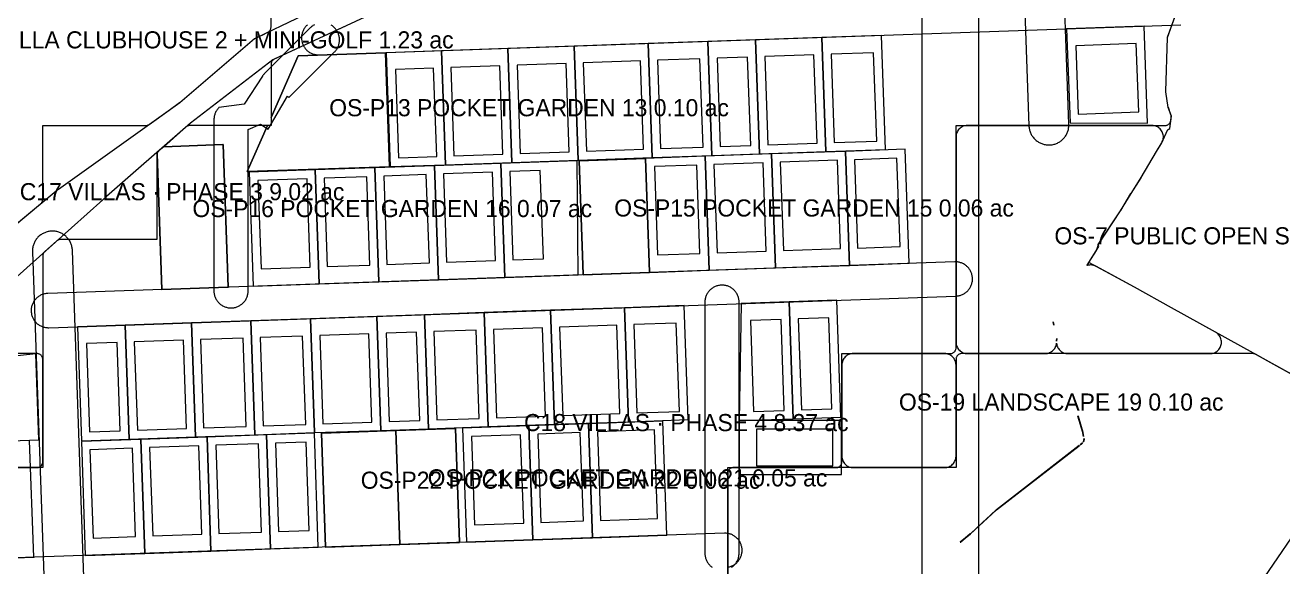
# Model space of a CAD drawing. Extents: x 32 to 940, y -21 to 684.
# Drawn here: x 516.9 to 737.3, y 172.6 to 267.6 of the extents above; entities that cross this region are included whole.
import ezdxf

# ---------------------------------------------------------------- set-up
doc = ezdxf.new("R2010")
doc.units = 0
for name, color, linetype, lineweight in [('BUILDING-APARTMENTS', 1, 'Continuous', 0), ('GREEN-IN-VILLAS', 3, 'Continuous', 0), ('GREEN-LANDSCAPE', 3, 'Continuous', 0), ('GREEN-RC', 3, 'Continuous', 0), ('PLOT', 4, 'Continuous', 0), ('ROAD-PRIMARY', 1, 'Continuous', 0), ('ROAD-SECONDARY', 1, 'Continuous', 0), ('ROAD-TERTIARY', 7, 'Continuous', 0), ('SITE-BOUNDARY', 7, 'Continuous', 0), ('TEXT-ZONE', 7, 'Continuous', 0), ('VILLA-HOUSE', 7, 'Continuous', 0), ('ZONE-APARTMENTS', 1, 'Continuous', 0), ('ZONE-CLUBHOUSE', 4, 'Continuous', 0), ('ZONE-VILLAS', 2, 'Continuous', 0)]:
    doc.layers.add(name, color=color, linetype=linetype, lineweight=lineweight)

msp = doc.modelspace()

# ---------------------------------------------------------------- linework, layer by layer
at = {"layer": 'BUILDING-APARTMENTS'}
msp.add_lwpolyline([(768.16, 135.67), (728.58, 162.74), (746.62, 189.13), (786.2, 162.06)], close=True, dxfattribs=at)
at = {"layer": 'GREEN-IN-VILLAS'}
for points in [[(555.83, 241.9), (555.84, 241.9), (580.74, 242.77), (580.75, 242.77), (580.75, 242.78), (580.05, 262.75), (580.05, 262.76), (580.05, 262.76), (564.78, 262.23), (564.78, 262.23), (564.77, 262.22), (560, 251.38), (560, 250.02), (560, 250), (559.98, 250), (559.39, 250), (555.83, 241.91)], [(540.04, 245.04), (540.87, 221.26), (540.87, 221.26), (540.87, 221.26), (552.46, 221.66), (552.47, 221.66), (552.47, 221.67), (551.6, 246.64), (551.6, 246.65), (551.59, 246.65), (541.2, 246.28), (540.34, 245.53), (540.27, 245.46), (540.21, 245.39), (540.16, 245.31), (540.11, 245.23), (540.07, 245.15), (540.04, 245.06)], [(613.98, 243.81), (614.68, 223.84), (614.68, 223.83), (614.69, 223.83), (626.28, 224.24), (626.28, 224.24), (626.28, 224.25), (625.59, 244.22), (625.59, 244.23), (625.58, 244.23), (613.99, 243.82), (613.98, 243.82)], [(568.87, 196.06), (569.57, 176.09), (569.57, 176.08), (569.58, 176.08), (582.56, 176.53), (582.57, 176.53), (582.57, 176.54), (581.87, 196.51), (581.87, 196.52), (581.86, 196.52), (568.88, 196.07), (568.87, 196.07)], [(581.87, 196.51), (582.57, 176.54), (582.57, 176.53), (582.58, 176.53), (593.01, 176.9), (593.01, 176.9), (593.01, 176.91), (592.32, 196.88), (592.31, 196.89), (592.31, 196.89), (581.88, 196.52), (581.87, 196.52)]]:
    msp.add_lwpolyline(points, close=True, dxfattribs=at)
at = {"layer": 'GREEN-LANDSCAPE'}
msp.add_lwpolyline([(660, 192), (660.01, 191.8), (660.04, 191.61), (660.09, 191.42), (660.15, 191.23), (660.24, 191.06), (660.34, 190.89), (660.45, 190.73), (660.59, 190.59), (660.73, 190.45), (660.89, 190.34), (661.06, 190.24), (661.23, 190.15), (661.42, 190.09), (661.61, 190.04), (661.8, 190.01), (662, 190), (678, 190), (678.2, 190.01), (678.39, 190.04), (678.58, 190.09), (678.77, 190.15), (678.94, 190.24), (679.11, 190.34), (679.27, 190.45), (679.41, 190.59), (679.55, 190.73), (679.66, 190.89), (679.76, 191.06), (679.85, 191.23), (679.91, 191.42), (679.96, 191.61), (679.99, 191.8), (680, 192), (680, 208), (679.99, 208.2), (679.96, 208.39), (679.91, 208.58), (679.85, 208.77), (679.76, 208.94), (679.66, 209.11), (679.55, 209.27), (679.41, 209.41), (679.27, 209.55), (679.11, 209.66), (678.94, 209.76), (678.77, 209.85), (678.58, 209.91), (678.39, 209.96), (678.2, 209.99), (678, 210), (662, 210), (661.8, 209.99), (661.61, 209.96), (661.42, 209.91), (661.23, 209.85), (661.06, 209.76), (660.89, 209.66), (660.73, 209.55), (660.59, 209.41), (660.45, 209.27), (660.34, 209.11), (660.24, 208.94), (660.15, 208.77), (660.09, 208.58), (660.04, 208.39), (660.01, 208.2), (660, 208)], close=True, dxfattribs=at)
at = {"layer": 'GREEN-RC'}
for points in [[(680, 212), (680.01, 211.8), (680.04, 211.61), (680.09, 211.42), (680.15, 211.23), (680.24, 211.06), (680.34, 210.89), (680.45, 210.73), (680.59, 210.59), (680.73, 210.45), (680.89, 210.34), (681.06, 210.24), (681.23, 210.15), (681.42, 210.09), (681.61, 210.04), (681.8, 210.01), (682, 210), (695.61, 210), (695.81, 210.01), (696.01, 210.04), (696.2, 210.09), (696.39, 210.16), (696.57, 210.24), (696.74, 210.35), (696.89, 210.46), (697.04, 210.6), (697.17, 210.75), (697.29, 210.91), (697.39, 211.08), (697.47, 211.26), (697.53, 211.45), (697.58, 211.64), (697.6, 211.82), (697.61, 211.76), (697.64, 211.57), (697.69, 211.38), (697.76, 211.2), (697.84, 211.03), (697.94, 210.87), (698.06, 210.71), (698.19, 210.57), (698.34, 210.44), (698.49, 210.33), (698.66, 210.23), (698.84, 210.15), (699.02, 210.08), (699.21, 210.04), (699.4, 210.01), (699.59, 210), (724.49, 210), (724.69, 210.01), (724.88, 210.04), (725.07, 210.09), (725.26, 210.15), (725.43, 210.23), (725.6, 210.33), (725.76, 210.45), (725.9, 210.58), (726.04, 210.72), (726.15, 210.88), (726.25, 211.05), (726.34, 211.22), (726.4, 211.41), (726.45, 211.6), (726.48, 211.79), (726.49, 211.98), (726.49, 212.18), (726.46, 212.37), (726.41, 212.56), (726.35, 212.75), (726.27, 212.92), (726.17, 213.09), (726.06, 213.25), (725.93, 213.4), (725.78, 213.53), (725.63, 213.65), (725.46, 213.75), (725.43, 213.77), (717.74, 218.02), (717.74, 218.02), (717.74, 218.02), (711.27, 221.63), (711.25, 221.64), (704.51, 225.3), (704.33, 225.39), (704.15, 225.45), (703.96, 225.5), (703.77, 225.53), (703.57, 225.54), (703.38, 225.53), (703.18, 225.51), (702.99, 225.46), (702.98, 225.46), (703, 225.5), (702.98, 225.45), (703, 225.5), (703.29, 225.96), (703.29, 225.96), (704.59, 228.09), (704.68, 228.26), (704.75, 228.43), (704.81, 228.6), (704.85, 228.78), (704.88, 228.96), (704.88, 229), (704.88, 229.06), (704.88, 229.07), (704.89, 229.08), (704.9, 229.1), (708.81, 235.01), (708.85, 235.08), (710.65, 238.05), (710.66, 238.05), (710.66, 238.05), (710.66, 238.05), (710.67, 238.07), (710.67, 238.07), (710.67, 238.08), (710.68, 238.08), (712.43, 240.83), (712.46, 240.9), (715.11, 245.41), (715.11, 245.42), (715.11, 245.42), (715.11, 245.42), (715.12, 245.44), (715.13, 245.44), (715.13, 245.44), (715.13, 245.44), (715.93, 246.75), (716.04, 246.96), (716.13, 247.16), (716.21, 247.34), (716.27, 247.54), (716.3, 247.73), (716.32, 247.93), (716.32, 248.13), (716.29, 248.33), (716.25, 248.53), (716.19, 248.72), (716.1, 248.9), (716.01, 249.08), (715.89, 249.24), (715.76, 249.39), (715.61, 249.53), (715.45, 249.65), (715.28, 249.75), (715.1, 249.84), (714.91, 249.91), (714.72, 249.96), (714.52, 249.99), (714.32, 250), (682, 250), (681.8, 249.99), (681.61, 249.96), (681.42, 249.91), (681.23, 249.85), (681.06, 249.76), (680.89, 249.66), (680.73, 249.55), (680.59, 249.41), (680.45, 249.27), (680.34, 249.11), (680.24, 248.94), (680.15, 248.77), (680.09, 248.58), (680.04, 248.39), (680.01, 248.2), (680, 248)], [(697.02, 215.59), (697.12, 214.99), (697.12, 214.99), (697.02, 215.59)], [(697.12, 214.96), (697.13, 214.96), (697.12, 214.96)], [(697.6, 212.21), (697.6, 212.21), (697.6, 212.23), (697.67, 212.6), (697.67, 212.65), (697.67, 212.65), (697.62, 212.34), (697.6, 212.18), (697.6, 212.21), (697.6, 212.23)]]:
    msp.add_lwpolyline(points, close=True, dxfattribs=at)
at = {"layer": 'PLOT'}
for points in [[(699.37, 266.93), (699.99, 250.44), (713.57, 250.41), (712.97, 267.4)], [(636.54, 264.73), (626.1, 264.37), (626.79, 244.38), (637.24, 244.74)], [(644.9, 265.02), (636.54, 264.73), (637.24, 244.74), (645.6, 245.04)], [(656.5, 265.43), (644.9, 265.02), (645.6, 245.04), (657.2, 245.44)], [(666.95, 265.79), (656.5, 265.43), (657.2, 245.44), (667.65, 245.81)], [(589.89, 263.1), (580.19, 262.76), (580.89, 242.78), (590.58, 243.11)], [(601.49, 263.51), (589.89, 263.1), (590.58, 243.11), (602.19, 243.52)], [(613.1, 263.91), (601.49, 263.51), (602.19, 243.52), (613.8, 243.93)], [(626.1, 264.37), (613.1, 263.91), (613.8, 243.93), (626.79, 244.38)], [(626.3, 224.24), (636.75, 224.6), (636.05, 244.59), (625.61, 244.23)], [(636.75, 224.6), (648.35, 225.01), (647.66, 245), (636.05, 244.59)], [(648.35, 225.01), (661.35, 225.46), (660.66, 245.45), (647.66, 245)], [(661.35, 225.46), (671.8, 225.83), (671.1, 245.82), (660.66, 245.45)], [(568.46, 222.22), (578.91, 222.58), (578.21, 242.57), (567.76, 242.21)], [(578.91, 222.58), (589.35, 222.95), (588.65, 242.94), (578.21, 242.57)], [(589.35, 222.95), (600.96, 223.35), (600.26, 243.34), (588.65, 242.94)], [(600.96, 223.35), (613.81, 223.8), (613.61, 243.81), (600.26, 243.34)], [(556.86, 221.81), (568.46, 222.22), (567.76, 242.21), (556.16, 241.8)], [(632.39, 218.41), (621.95, 218.04), (622.65, 198.06), (633.09, 198.42)], [(642.02, 198.27), (651.46, 198.56), (650.75, 219.05), (642.39, 218.76)], [(659.1, 219.34), (650.75, 219.05), (651.46, 198.56), (659.82, 198.85)], [(566.94, 216.12), (556.49, 215.76), (557.19, 195.77), (567.64, 196.14)], [(578.54, 216.53), (566.94, 216.12), (567.64, 196.14), (579.24, 196.54)], [(586.9, 216.82), (578.54, 216.53), (579.24, 196.54), (587.6, 196.83)], [(597.35, 217.18), (586.9, 216.82), (587.6, 196.83), (598.04, 197.2)], [(608.95, 217.59), (597.35, 217.18), (598.04, 197.2), (609.65, 197.6)], [(621.95, 218.04), (608.95, 217.59), (609.65, 197.6), (622.65, 198.06)], [(534.44, 214.99), (526.09, 214.7), (526.78, 194.71), (535.14, 195)], [(546.05, 215.39), (534.44, 214.99), (535.14, 195), (546.75, 195.41)], [(556.49, 215.76), (546.05, 215.39), (546.75, 195.41), (557.19, 195.77)], [(519.34, 194.87), (518.81, 209.97), (498.88, 207.78), (497.85, 194.12)], [(594.27, 176.94), (605.88, 177.35), (605.18, 197.34), (593.57, 196.93)], [(605.88, 177.35), (616.32, 177.71), (615.62, 197.7), (605.18, 197.34)], [(616.32, 177.71), (629.32, 178.17), (628.62, 198.15), (615.62, 197.7)], [(642.02, 198.27), (642.02, 188.82), (659.92, 188.82), (659.92, 198.27)], [(510.08, 174), (518.44, 174.29), (517.72, 194.78), (509.37, 194.49)], [(527.43, 174.61), (537.88, 174.97), (537.18, 194.96), (526.79, 194.6)], [(537.88, 174.97), (549.48, 175.38), (548.79, 195.37), (537.18, 194.96)], [(549.48, 175.38), (559.93, 175.74), (559.23, 195.73), (548.79, 195.37)], [(559.93, 175.74), (568.29, 176.04), (567.59, 196.02), (559.23, 195.73)]]:
    msp.add_lwpolyline(points, close=True, dxfattribs=at)
at = {"layer": 'ROAD-PRIMARY'}
for points in [[(674, 311), (674, 161.07)], [(684, 160.93), (684, 311)]]:
    msp.add_lwpolyline(points, dxfattribs=at)
at = {"layer": 'ROAD-SECONDARY'}
for points in [[(687.88, 389.87), (692.77, 249.96), (692.78, 249.8), (692.79, 249.64), (692.82, 249.49), (692.85, 249.33), (692.88, 249.18), (692.93, 249.03), (692.98, 248.88), (693.04, 248.73), (693.1, 248.59), (693.17, 248.44), (693.25, 248.31), (693.33, 248.17), (693.42, 248.04), (693.51, 247.92), (693.61, 247.8), (693.72, 247.68), (693.83, 247.57), (693.94, 247.46), (694.06, 247.36), (694.19, 247.26), (694.32, 247.17), (694.45, 247.09), (694.59, 247.01), (694.73, 246.93), (694.87, 246.87), (695.01, 246.81), (695.16, 246.76), (695.31, 246.71), (695.47, 246.67), (695.62, 246.64), (695.78, 246.61), (695.93, 246.59), (696.09, 246.58), (696.25, 246.58), (696.4, 246.58), (696.56, 246.59), (696.72, 246.61), (696.87, 246.63), (697.03, 246.66), (697.18, 246.7), (697.33, 246.74), (697.48, 246.79), (697.63, 246.85), (697.77, 246.92), (697.91, 246.99), (698.05, 247.06), (698.18, 247.15), (698.31, 247.24), (698.44, 247.33), (698.56, 247.43), (698.68, 247.54), (698.79, 247.65), (698.89, 247.76), (699, 247.89), (699.09, 248.01), (699.18, 248.14), (699.27, 248.27), (699.35, 248.41), (699.42, 248.55), (699.48, 248.69), (699.54, 248.84), (699.59, 248.99), (699.64, 249.14), (699.68, 249.29), (699.71, 249.45), (699.73, 249.6), (699.75, 249.76), (699.76, 249.91), (699.77, 250.07), (699.76, 250.2), (694.88, 390.11)], [(531.21, 56.2), (525.2, 228.09), (525.2, 228.25), (525.18, 228.41), (525.16, 228.56), (525.12, 228.72), (525.09, 228.87), (525.04, 229.02), (524.99, 229.17), (524.94, 229.32), (524.87, 229.46), (524.8, 229.6), (524.73, 229.74), (524.64, 229.88), (524.55, 230.01), (524.46, 230.13), (524.36, 230.25), (524.25, 230.37), (524.14, 230.48), (524.03, 230.59), (523.91, 230.69), (523.78, 230.79), (523.66, 230.88), (523.52, 230.96), (523.39, 231.04), (523.25, 231.12), (523.1, 231.18), (522.96, 231.24), (522.81, 231.29), (522.66, 231.34), (522.51, 231.38), (522.35, 231.41), (522.2, 231.44), (522.04, 231.46), (521.88, 231.47), (521.73, 231.47), (521.57, 231.47), (521.41, 231.46), (521.25, 231.44), (521.1, 231.42), (520.95, 231.39), (520.79, 231.35), (520.64, 231.31), (520.49, 231.25), (520.35, 231.2), (520.2, 231.13), (520.06, 231.06), (519.92, 230.98), (519.79, 230.9), (519.66, 230.81), (519.53, 230.72), (519.41, 230.62), (519.3, 230.51), (519.18, 230.4), (519.08, 230.28), (518.98, 230.16), (518.88, 230.04), (518.79, 229.91), (518.71, 229.78), (518.63, 229.64), (518.56, 229.5), (518.49, 229.36), (518.43, 229.21), (518.38, 229.06), (518.33, 228.91), (518.29, 228.76), (518.26, 228.6), (518.24, 228.45), (518.22, 228.29), (518.21, 228.13), (518.21, 227.98), (518.21, 227.85), (524.21, 55.95)]]:
    msp.add_lwpolyline(points, dxfattribs=at)
at = {"layer": 'ROAD-TERTIARY'}
for points in [[(567.6, 267.65), (567.48, 267.58), (567.35, 267.51), (567.24, 267.43), (567.12, 267.34), (567.01, 267.25), (566.9, 267.15), (558.88, 259.12), (558.78, 259.02), (558.68, 258.91), (558.6, 258.79), (558.51, 258.68), (558.5, 258.66), (555.29, 253.75), (550.88, 253.12), (550.78, 253.02), (550.68, 252.91), (550.6, 252.79), (550.51, 252.68), (550.43, 252.55), (550.36, 252.43), (550.3, 252.3), (550.24, 252.17), (550.18, 252.03), (550.14, 251.9), (550.1, 251.76), (550.06, 251.62), (550.04, 251.48), (550.02, 251.33), (550.01, 251.19), (550, 251.04), (550, 221), (550, 220.86), (550.01, 220.71), (550.03, 220.57), (550.05, 220.43), (550.09, 220.28), (550.12, 220.15), (550.17, 220.01), (550.22, 219.87), (550.28, 219.74), (550.34, 219.61), (550.41, 219.48), (550.49, 219.36), (550.57, 219.24), (550.66, 219.13), (550.75, 219.02), (550.85, 218.91), (550.95, 218.81), (551.06, 218.71), (551.17, 218.62), (551.29, 218.54), (551.41, 218.46), (551.53, 218.38), (551.66, 218.32), (551.79, 218.25), (551.92, 218.2), (552.06, 218.15), (552.2, 218.11), (552.34, 218.07), (552.48, 218.05), (552.62, 218.02), (552.77, 218.01), (552.91, 218), (553.05, 218), (553.2, 218.01), (553.34, 218.02), (553.49, 218.04), (553.63, 218.07), (553.77, 218.1), (553.91, 218.14), (554.04, 218.19), (554.18, 218.24), (554.31, 218.3), (554.44, 218.37), (554.56, 218.44), (554.68, 218.52), (554.8, 218.6), (554.91, 218.69), (555.02, 218.78), (555.13, 218.88), (555.23, 218.99), (555.32, 219.1), (555.41, 219.21), (555.49, 219.33), (555.57, 219.45), (555.64, 219.58), (555.71, 219.71), (555.77, 219.84), (555.82, 219.97), (555.87, 220.11), (555.9, 220.25), (555.94, 220.39), (555.96, 220.53), (555.98, 220.68), (556, 220.82), (556, 220.96), (556, 249.28), (558.17, 250.22), (559.5, 249.34), (562.89, 255.11), (563.12, 254.88), (571.12, 262.88), (571.22, 262.98), (571.32, 263.09), (571.4, 263.21), (571.49, 263.32), (571.57, 263.45), (571.64, 263.57), (571.7, 263.7), (571.76, 263.83), (571.82, 263.97), (571.86, 264.1), (571.9, 264.24), (571.94, 264.38), (571.96, 264.52), (571.98, 264.67), (571.99, 264.81), (572, 264.95), (572, 265.1), (571.99, 265.24), (571.98, 265.39), (571.95, 265.53), (571.92, 265.67), (571.89, 265.81), (571.85, 265.95), (571.8, 266.08), (571.74, 266.22), (571.68, 266.35), (571.61, 266.48), (571.54, 266.6), (571.46, 266.72), (571.37, 266.84), (571.28, 266.95), (571.18, 267.06), (571.08, 267.16), (570.98, 267.26), (570.87, 267.35), (570.75, 267.44), (570.63, 267.52), (570.51, 267.59)], [(566.39, 267.65), (566.28, 267.55), (566.18, 267.45), (566.08, 267.34), (565.99, 267.23), (565.9, 267.12), (565.82, 267), (565.75, 266.88), (565.68, 266.75), (565.61, 266.62), (565.56, 266.49), (565.51, 266.35), (565.46, 266.21), (565.43, 266.07), (565.4, 265.93), (565.37, 265.79), (565.36, 265.65), (565.35, 265.5), (565.34, 265.36), (565.35, 265.21), (565.36, 265.07), (565.38, 264.93), (565.4, 264.78), (565.43, 264.64), (565.47, 264.5), (565.52, 264.37), (565.57, 264.23), (565.63, 264.1), (565.69, 263.97), (565.76, 263.84), (565.84, 263.72), (565.92, 263.6), (566.01, 263.49), (566.1, 263.38), (566.2, 263.27), (566.3, 263.17), (566.41, 263.08), (566.52, 262.99), (566.64, 262.9), (566.76, 262.82), (566.89, 262.75), (567.01, 262.68), (567.15, 262.62), (567.28, 262.57), (567.42, 262.52), (567.55, 262.48), (567.7, 262.44), (567.84, 262.42), (567.98, 262.39), (568.12, 262.38), (568.27, 262.37), (568.41, 262.37), (568.45, 262.37), (719.36, 267.64)], [(640.68, 172.52), (640.8, 172.6), (640.91, 172.69), (641.02, 172.78), (641.13, 172.88), (641.23, 172.99), (641.32, 173.1), (641.41, 173.21), (641.49, 173.33), (641.57, 173.45), (641.64, 173.58), (641.71, 173.71), (641.77, 173.84), (641.82, 173.97), (641.87, 174.11), (641.9, 174.25), (641.94, 174.39), (641.96, 174.53), (641.98, 174.68), (642, 174.82), (642, 174.96), (642, 219), (642, 219.14), (641.99, 219.29), (641.97, 219.43), (641.95, 219.57), (641.91, 219.72), (641.88, 219.85), (641.83, 219.99), (641.78, 220.13), (641.72, 220.26), (641.66, 220.39), (641.59, 220.52), (641.51, 220.64), (641.43, 220.76), (641.34, 220.87), (641.25, 220.98), (641.15, 221.09), (641.05, 221.19), (640.94, 221.29), (640.83, 221.38), (640.71, 221.46), (640.59, 221.54), (640.47, 221.62), (640.34, 221.68), (640.21, 221.75), (640.08, 221.8), (639.94, 221.85), (639.8, 221.89), (639.66, 221.93), (639.52, 221.95), (639.38, 221.98), (639.23, 221.99), (639.09, 222), (638.95, 222), (638.8, 221.99), (638.66, 221.98), (638.51, 221.96), (638.37, 221.93), (638.23, 221.9), (638.09, 221.86), (637.96, 221.81), (637.82, 221.76), (637.69, 221.7), (637.56, 221.63), (637.44, 221.56), (637.32, 221.48), (637.2, 221.4), (637.09, 221.31), (636.98, 221.22), (636.87, 221.12), (636.77, 221.01), (636.68, 220.9), (636.59, 220.79), (636.51, 220.67), (636.43, 220.55), (636.36, 220.42), (636.29, 220.29), (636.23, 220.16), (636.18, 220.03), (636.13, 219.89), (636.1, 219.75), (636.06, 219.61), (636.04, 219.47), (636.02, 219.32), (636, 219.18), (636, 219.04), (636, 175), (636, 174.86), (636.01, 174.71), (636.03, 174.57), (636.05, 174.43), (636.09, 174.28), (636.12, 174.15), (636.17, 174.01), (636.22, 173.87), (636.28, 173.74), (636.34, 173.61), (636.41, 173.48), (636.49, 173.36), (636.57, 173.24), (636.66, 173.13), (636.75, 173.02), (636.85, 172.91), (636.95, 172.81), (637.06, 172.71), (637.17, 172.62), (637.29, 172.54)], [(640.2, 172.58), (640.34, 172.61), (640.48, 172.66), (640.61, 172.71), (640.75, 172.76), (640.88, 172.82), (641, 172.89), (641.13, 172.97), (641.25, 173.05), (641.36, 173.13), (641.48, 173.22), (641.58, 173.32), (641.69, 173.42), (641.78, 173.53), (641.88, 173.64), (641.96, 173.75), (642.04, 173.88), (642.12, 174), (642.19, 174.12), (642.25, 174.25), (642.31, 174.39), (642.36, 174.52), (642.4, 174.66), (642.44, 174.8), (642.47, 174.94), (642.49, 175.08), (642.51, 175.23), (642.52, 175.37), (642.52, 175.52), (642.52, 175.66), (642.51, 175.8), (642.49, 175.95), (642.47, 176.09), (642.43, 176.23), (642.39, 176.37), (642.35, 176.51), (642.3, 176.64), (642.24, 176.77), (642.17, 176.9), (642.11, 177.03), (642.03, 177.15), (641.95, 177.27), (641.86, 177.38), (641.76, 177.5), (641.67, 177.6), (641.56, 177.7), (641.45, 177.8), (641.34, 177.89), (641.22, 177.97), (641.1, 178.05), (640.98, 178.12), (640.85, 178.19), (640.72, 178.25), (640.59, 178.31), (640.45, 178.35), (640.31, 178.4), (640.17, 178.43), (640.03, 178.46), (639.89, 178.48), (639.74, 178.49), (639.6, 178.5), (639.45, 178.5), (639.42, 178.5), (414.56, 170.65)]]:
    msp.add_lwpolyline(points, dxfattribs=at)
msp.add_lwpolyline([(521.09, 214.54), (679.99, 220.09), (680.13, 220.1), (680.28, 220.12), (680.42, 220.14), (680.56, 220.17), (680.7, 220.2), (680.84, 220.25), (680.98, 220.29), (681.11, 220.35), (681.24, 220.41), (681.37, 220.48), (681.49, 220.56), (681.61, 220.63), (681.73, 220.72), (681.84, 220.81), (681.95, 220.91), (682.05, 221.01), (682.15, 221.12), (682.24, 221.23), (682.33, 221.34), (682.41, 221.46), (682.48, 221.59), (682.55, 221.71), (682.62, 221.84), (682.67, 221.97), (682.72, 222.11), (682.77, 222.25), (682.8, 222.39), (682.83, 222.53), (682.86, 222.67), (682.87, 222.81), (682.88, 222.96), (682.89, 223.1), (682.88, 223.25), (682.87, 223.39), (682.85, 223.53), (682.83, 223.68), (682.8, 223.82), (682.76, 223.96), (682.71, 224.09), (682.66, 224.23), (682.6, 224.36), (682.54, 224.49), (682.47, 224.62), (682.39, 224.74), (682.31, 224.86), (682.22, 224.97), (682.13, 225.08), (682.03, 225.19), (681.92, 225.29), (681.82, 225.38), (681.7, 225.47), (681.59, 225.56), (681.47, 225.64), (681.34, 225.71), (681.21, 225.78), (681.08, 225.84), (680.95, 225.89), (680.81, 225.94), (680.67, 225.98), (680.53, 226.02), (680.39, 226.05), (680.25, 226.07), (680.11, 226.08), (679.96, 226.09), (679.82, 226.09), (679.78, 226.09), (520.88, 220.54), (520.73, 220.53), (520.59, 220.51), (520.45, 220.49), (520.31, 220.46), (520.17, 220.43), (520.03, 220.38), (519.89, 220.34), (519.76, 220.28), (519.63, 220.22), (519.5, 220.15), (519.38, 220.07), (519.26, 219.99), (519.14, 219.91), (519.03, 219.82), (518.92, 219.72), (518.82, 219.62), (518.72, 219.51), (518.63, 219.4), (518.54, 219.29), (518.46, 219.17), (518.39, 219.04), (518.32, 218.92), (518.25, 218.79), (518.2, 218.65), (518.15, 218.52), (518.1, 218.38), (518.07, 218.24), (518.04, 218.1), (518.01, 217.96), (518, 217.81), (517.99, 217.67), (517.98, 217.53), (517.99, 217.38), (518, 217.24), (518.02, 217.09), (518.04, 216.95), (518.07, 216.81), (518.11, 216.67), (518.16, 216.53), (518.21, 216.4), (518.27, 216.27), (518.33, 216.14), (518.4, 216.01), (518.48, 215.89), (518.56, 215.77), (518.65, 215.66), (518.74, 215.55), (518.84, 215.44), (518.94, 215.34), (519.05, 215.24), (519.16, 215.15), (519.28, 215.07), (519.4, 214.99), (519.53, 214.92), (519.65, 214.85), (519.79, 214.79), (519.92, 214.74), (520.06, 214.69), (520.2, 214.65), (520.34, 214.61), (520.48, 214.58), (520.62, 214.56), (520.76, 214.55), (520.91, 214.54), (521.05, 214.54)], close=True, dxfattribs=at)
at = {"layer": 'SITE-BOUNDARY'}
for points in [[(742.03, 204.6), (717.74, 218.02), (717.74, 218.02), (711.26, 221.64), (703.29, 225.96), (702.98, 225.45), (703.29, 225.96), (705.02, 228.79), (704.88, 229.07), (704.89, 229.08), (708.83, 235.04), (710.66, 238.05), (710.67, 238.06), (710.67, 238.08), (712.45, 240.87), (715.11, 245.42), (715.12, 245.43), (715.13, 245.44), (715.99, 246.85), (717.13, 249.3), (717.13, 249.31), (717.13, 249.31), (717.14, 249.31), (717.43, 249.44), (717.72, 251.62), (717.19, 253.13), (717.19, 253.14), (717.19, 253.14), (717.19, 253.16), (716.76, 255.92), (716.76, 255.93), (716.76, 255.94), (716.76, 255.95), (717.06, 265.43), (717.07, 265.43), (717.07, 265.44), (717.07, 265.45), (723.83, 284.43)], [(471.93, 196.56), (522.73, 238.83), (522.74, 238.84), (522.76, 238.85), (544.01, 254.02), (557.13, 265.22), (557.14, 265.23), (557.15, 265.24), (559.21, 266.22), (574.88, 273.76)], [(577.17, 269.31), (560.32, 261.48), (545.91, 250.41), (537.28, 242.85), (531.21, 237.53), (530.56, 236.96), (525.04, 232.04), (525.04, 232.04), (504.83, 213.96)]]:
    msp.add_lwpolyline(points, dxfattribs=at)
for points in [[(697.02, 215.59), (697.12, 214.99), (697.12, 214.99), (697.02, 215.59)], [(697.12, 214.96), (697.13, 214.96), (697.12, 214.96)], [(697.6, 212.21), (697.6, 212.21), (697.67, 212.65), (697.67, 212.65)], [(701.36, 199.03), (701.36, 199.03), (702.2, 196.19), (702.2, 196.19)], [(702.2, 196.17), (702.2, 196.17), (702.27, 195.82), (702.27, 195.82)], [(701.75, 193.98), (702.1, 194.27), (702.1, 194.27)], [(702.12, 194.29), (702.12, 194.29), (702.12, 194.29)], [(702.28, 195.79), (702.28, 195.79), (702.32, 195.48), (702.32, 195.48)], [(702.31, 194.53), (702.44, 194.91), (702.44, 194.91), (702.31, 194.53)], [(702.43, 195.07), (702.44, 194.94), (702.44, 194.94)], [(687.08, 182.6), (687.08, 182.6), (701.59, 193.86), (701.59, 193.86)], [(682.53, 178.41), (687.06, 182.58), (687.06, 182.58), (682.53, 178.41)], [(680.74, 176.93), (682.51, 178.39), (682.51, 178.39), (680.74, 176.93)]]:
    msp.add_lwpolyline(points, close=True, dxfattribs=at)
at = {"layer": 'VILLA-HOUSE'}
for points in [[(655.11, 262.38), (646.5, 262.08), (647.04, 246.59), (655.65, 246.89)], [(665.55, 262.74), (658.11, 262.48), (658.65, 246.99), (666.1, 247.25)], [(711.58, 264.35), (700.97, 263.98), (701.39, 251.99), (712, 252.36)], [(588.49, 260.05), (581.79, 259.82), (582.34, 244.33), (589.03, 244.56)], [(600.1, 260.46), (591.49, 260.16), (592.03, 244.67), (600.64, 244.97)], [(611.7, 260.86), (603.1, 260.56), (603.64, 245.07), (612.24, 245.37)], [(624.7, 261.32), (614.7, 260.97), (615.24, 245.48), (625.24, 245.83)], [(635.15, 261.68), (627.7, 261.42), (628.24, 245.93), (635.69, 246.19)], [(643.5, 261.97), (638.15, 261.79), (638.69, 246.3), (644.04, 246.48)], [(627.7, 227.29), (635.15, 227.55), (634.6, 243.04), (627.16, 242.78)], [(638.14, 227.66), (646.75, 227.96), (646.21, 243.45), (637.6, 243.15)], [(649.75, 228.06), (659.75, 228.41), (659.21, 243.9), (649.21, 243.55)], [(662.75, 228.51), (670.19, 228.77), (669.65, 244.26), (662.21, 244)], [(558.25, 224.87), (566.86, 225.17), (566.32, 240.66), (557.71, 240.36)], [(569.86, 225.27), (577.3, 225.53), (576.76, 241.02), (569.32, 240.76)], [(580.3, 225.64), (587.75, 225.9), (587.21, 241.39), (579.76, 241.13)], [(590.75, 226), (599.35, 226.3), (598.81, 241.79), (590.21, 241.49)], [(602.35, 226.41), (607.71, 226.59), (607.17, 242.08), (601.81, 241.9)], [(649.35, 216), (643.99, 215.81), (644.55, 199.82), (649.91, 200.01)], [(657.71, 216.29), (652.35, 216.1), (652.91, 200.11), (658.27, 200.3)], [(585.51, 213.77), (580.15, 213.58), (580.69, 198.09), (586.05, 198.28)], [(595.95, 214.13), (588.5, 213.87), (589.04, 198.38), (596.49, 198.64)], [(607.56, 214.54), (598.95, 214.24), (599.49, 198.75), (608.1, 199.05)], [(620.56, 214.99), (610.55, 214.64), (611.1, 199.15), (621.1, 199.5)], [(631, 215.36), (623.55, 215.1), (624.09, 199.61), (631.54, 199.87)], [(533.05, 211.94), (527.69, 211.75), (528.23, 196.26), (533.59, 196.45)], [(544.65, 212.34), (536.05, 212.04), (536.59, 196.55), (545.19, 196.85)], [(555.1, 212.71), (547.65, 212.45), (548.19, 196.96), (555.64, 197.22)], [(565.54, 213.07), (558.1, 212.81), (558.64, 197.32), (566.08, 197.58)], [(577.15, 213.48), (568.54, 213.18), (569.08, 197.69), (577.69, 197.99)], [(607.27, 180.4), (614.72, 180.66), (614.18, 196.15), (606.73, 195.89)], [(617.72, 180.76), (627.72, 181.11), (627.18, 196.6), (617.17, 196.25)], [(645.02, 196.77), (645.02, 190.32), (658.42, 190.32), (658.42, 196.77)], [(550.88, 178.43), (558.33, 178.69), (557.79, 194.18), (550.34, 193.92)], [(561.32, 178.79), (566.68, 178.98), (566.14, 194.47), (560.78, 194.28)], [(595.66, 179.99), (604.27, 180.29), (603.73, 195.78), (595.12, 195.48)], [(528.83, 177.66), (536.28, 177.92), (535.73, 193.41), (528.29, 193.15)], [(539.27, 178.02), (547.88, 178.32), (547.34, 193.82), (538.73, 193.51)]]:
    msp.add_lwpolyline(points, close=True, dxfattribs=at)
at = {"layer": 'ZONE-APARTMENTS'}
msp.add_lwpolyline([(739.48, 206.01), (734.63, 208.69), (732.48, 209.88), (732.39, 209.92), (732.29, 209.95), (732.19, 209.98), (732.09, 209.99), (731.99, 210), (681, 210), (680.9, 210), (680.8, 209.98), (680.71, 209.96), (680.62, 209.92), (680.53, 209.88), (680.44, 209.83), (680.37, 209.77), (680.29, 209.71), (680.23, 209.63), (680.17, 209.56), (680.12, 209.47), (680.08, 209.38), (680.04, 209.29), (680.02, 209.2), (680, 209.1), (680, 209), (680, 190.02), (680, 190), (679.98, 190), (641, 190), (640.9, 190), (640.8, 189.98), (640.71, 189.96), (640.62, 189.92), (640.53, 189.88), (640.44, 189.83), (640.37, 189.77), (640.29, 189.71), (640.23, 189.63), (640.17, 189.56), (640.12, 189.47), (640.08, 189.38), (640.04, 189.29), (640.02, 189.2), (640, 189.1), (640, 189), (640, 156.69)], dxfattribs=at)
for points in [[(701.36, 199.03), (701.36, 199.03), (701.37, 199.01), (702.19, 196.21), (702.2, 196.19), (702.2, 196.19), (702.19, 196.21), (702.2, 196.18), (702.21, 196.15), (702.2, 196.17), (702.2, 196.17), (702.21, 196.15), (702.24, 195.98), (702.27, 195.83), (702.27, 195.82), (702.27, 195.82), (702.27, 195.83), (702.21, 196.13), (702.19, 196.23), (702.15, 196.35), (701.37, 199.01)], [(701.75, 193.98), (701.77, 194), (701.91, 194.11), (702.04, 194.22), (702.12, 194.29), (702.13, 194.3), (702.12, 194.29), (702.12, 194.29), (702.11, 194.28), (702.11, 194.28), (702.09, 194.26), (702.09, 194.26), (702.1, 194.27), (702.1, 194.27), (702.09, 194.26), (701.91, 194.11), (701.77, 194)], [(702.12, 194.29), (702.12, 194.29), (702.12, 194.29)], [(702.27, 194.48), (702.29, 194.52), (702.33, 194.6), (702.37, 194.69), (702.38, 194.73), (702.4, 194.82), (702.42, 194.91), (702.43, 195), (702.42, 195.09), (702.43, 195.08), (702.43, 195.07), (702.44, 195.05), (702.43, 195.07), (702.44, 195.05), (702.44, 194.98), (702.44, 194.95), (702.44, 194.94), (702.44, 194.94), (702.44, 194.95), (702.44, 194.94), (702.43, 194.91), (702.43, 194.9), (702.43, 194.9), (702.44, 194.91), (702.44, 194.91), (702.43, 194.9), (702.38, 194.73), (702.32, 194.54), (702.31, 194.53), (702.31, 194.53), (702.32, 194.54), (702.31, 194.53), (702.3, 194.51)], [(702.28, 195.79), (702.28, 195.79), (702.28, 195.77), (702.3, 195.65), (702.32, 195.5), (702.32, 195.48), (702.32, 195.48), (702.28, 195.77)], [(680.74, 176.93), (680.76, 176.95), (682.5, 178.38), (682.54, 178.42), (687.04, 182.57), (687.06, 182.58), (687.06, 182.58), (687.04, 182.57), (687.07, 182.59), (687.08, 182.6), (687.09, 182.6), (687.08, 182.6), (687.08, 182.6), (687.09, 182.6), (694.88, 188.65), (701.57, 193.84), (701.59, 193.86), (701.59, 193.86), (701.57, 193.84), (687.1, 182.61), (687.04, 182.56), (684.71, 180.42), (682.54, 178.42), (682.53, 178.41), (682.53, 178.41), (682.54, 178.42), (682.52, 178.4), (682.52, 178.4), (682.51, 178.4), (682.5, 178.38), (682.51, 178.39), (682.51, 178.39), (682.5, 178.38), (680.76, 176.95), (680.74, 176.93)]]:
    msp.add_lwpolyline(points, close=True, dxfattribs=at)
at = {"layer": 'ZONE-CLUBHOUSE'}
msp.add_lwpolyline([(512.39, 230.23), (519.64, 236.26), (519.71, 236.33), (519.78, 236.4), (519.83, 236.48), (519.88, 236.56), (519.93, 236.65), (519.96, 236.74), (519.98, 236.83), (520, 236.93), (520, 237.03), (520, 249.98), (520, 250), (520.02, 250), (538.06, 250), (538.16, 250.01), (538.26, 250.02), (538.36, 250.05), (538.46, 250.08), (538.55, 250.13), (538.64, 250.19), (542.14, 252.68), (543.98, 254), (544.05, 254.05), (557.12, 265.22), (557.13, 265.22), (557.14, 265.23), (557.15, 265.24), (557.16, 265.25), (558.78, 266.01), (559.21, 266.22), (559.21, 266.22), (559.22, 266.22), (559.43, 266.33), (559.43, 266.33), (559.52, 266.37), (559.61, 266.43), (559.69, 266.5), (559.76, 266.57), (559.82, 266.65), (559.87, 266.74), (559.92, 266.83), (559.95, 266.93), (559.98, 267.02), (559.99, 267.12), (560, 267.23), (560, 289)], dxfattribs=at)
at = {"layer": 'ZONE-VILLAS'}
for points in [[(640, 155.88), (640, 189.98), (640, 190), (640.02, 190), (659, 190), (659.1, 190), (659.2, 190.02), (659.29, 190.04), (659.38, 190.08), (659.47, 190.12), (659.56, 190.17), (659.63, 190.23), (659.71, 190.29), (659.77, 190.37), (659.83, 190.44), (659.88, 190.53), (659.92, 190.62), (659.96, 190.71), (659.98, 190.8), (660, 190.9), (660, 191), (660, 209.98), (660, 210), (660.02, 210), (679, 210), (679.1, 210), (679.2, 210.02), (679.29, 210.04), (679.38, 210.08), (679.47, 210.12), (679.56, 210.17), (679.63, 210.23), (679.71, 210.29), (679.77, 210.37), (679.83, 210.44), (679.88, 210.53), (679.92, 210.62), (679.96, 210.71), (679.98, 210.8), (680, 210.9), (680, 211), (680, 249.98), (680, 250), (680.02, 250), (716.63, 250), (716.73, 250), (716.82, 250.02), (716.91, 250.04), (717, 250.07), (717.09, 250.11), (717.17, 250.16), (717.25, 250.22), (717.32, 250.28), (717.39, 250.35), (717.45, 250.42), (717.5, 250.5), (717.54, 250.59), (717.58, 250.68), (717.6, 250.77), (717.62, 250.86), (717.69, 251.38), (717.7, 251.47), (717.7, 251.57), (717.69, 251.66), (717.67, 251.75), (717.64, 251.85), (717.2, 253.12), (717.19, 253.13), (717.19, 253.14), (717.19, 253.14), (717.19, 253.16), (717.18, 253.17), (716.76, 255.91), (716.76, 255.92), (716.76, 255.93), (716.76, 255.94), (716.76, 255.95), (716.76, 255.96), (717.06, 265.41), (717.06, 265.43), (717.07, 265.43), (717.07, 265.44), (717.07, 265.45), (717.07, 265.46), (719.94, 273.51)], [(577.17, 269.31), (560.58, 261.6), (560.58, 261.6), (560.49, 261.56), (560.42, 261.5), (560.34, 261.44), (560.27, 261.38), (560.21, 261.31), (560.16, 261.23), (560.11, 261.15), (560.07, 261.06), (560.04, 260.97), (560.02, 260.88), (560, 260.79), (560, 260.69), (560, 251.38), (564.77, 262.22), (564.78, 262.23), (564.78, 262.23), (580.05, 262.76), (580.05, 262.76), (580.05, 262.75), (580.75, 242.78), (580.75, 242.77), (580.74, 242.77), (555.84, 241.9), (555.83, 241.9), (555.83, 241.91), (559.39, 250), (545.82, 250), (545.72, 249.99), (545.62, 249.98), (545.52, 249.95), (545.42, 249.92), (545.33, 249.87), (545.24, 249.82), (545.16, 249.75), (541.2, 246.28), (551.59, 246.65), (551.6, 246.65), (551.6, 246.64), (552.47, 221.67), (552.47, 221.66), (552.46, 221.66), (540.87, 221.26), (540.87, 221.26), (540.87, 221.26), (540.04, 245.04), (540.02, 244.97), (540, 244.87), (540, 244.78), (540, 230.02), (540, 230), (539.98, 230), (523.15, 230), (523.04, 229.99), (522.94, 229.98), (522.84, 229.95), (522.74, 229.91), (522.65, 229.87), (522.56, 229.81), (522.48, 229.75), (520.33, 227.83), (520.27, 227.76), (520.21, 227.69), (520.15, 227.61), (520.11, 227.53), (520.07, 227.45), (520.04, 227.36), (520.02, 227.27), (520, 227.17), (520, 227.08), (520, 190.02), (520, 190), (519.98, 190), (501, 190)], [(500.02, 190), (519, 190), (519.1, 190), (519.2, 190.02), (519.29, 190.04), (519.38, 190.08), (519.47, 190.12), (519.56, 190.17), (519.63, 190.23), (519.71, 190.29), (519.77, 190.37), (519.83, 190.44), (519.88, 190.53), (519.92, 190.62), (519.96, 190.71), (519.98, 190.8), (520, 190.9), (520, 191), (520, 209), (520, 209.1), (519.98, 209.2), (519.96, 209.29), (519.92, 209.38), (519.88, 209.47), (519.83, 209.56), (519.77, 209.63), (519.71, 209.71), (519.63, 209.77), (519.56, 209.83), (519.47, 209.88), (519.38, 209.92), (519.29, 209.96), (519.2, 209.98), (519.1, 210), (519, 210), (500.7, 210)]]:
    msp.add_lwpolyline(points, dxfattribs=at)
for points in [[(613.98, 243.81), (613.98, 243.82), (613.99, 243.82), (625.58, 244.23), (625.59, 244.23), (625.59, 244.22), (626.28, 224.25), (626.28, 224.24), (626.28, 224.24), (614.69, 223.83), (614.68, 223.83), (614.68, 223.84)], [(568.87, 196.06), (568.87, 196.07), (568.88, 196.07), (581.86, 196.52), (581.87, 196.52), (581.87, 196.51), (581.87, 196.52), (581.88, 196.52), (592.31, 196.89), (592.31, 196.89), (592.32, 196.88), (593.01, 176.91), (593.01, 176.9), (593.01, 176.9), (582.58, 176.53), (582.57, 176.53), (582.57, 176.54), (582.57, 176.53), (582.56, 176.53), (569.58, 176.08), (569.57, 176.08), (569.57, 176.09)]]:
    msp.add_lwpolyline(points, close=True, dxfattribs=at)

# ---------------------------------------------------------------- texts
at = {"layer": 'TEXT-ZONE'}
for s, p in [('C10 VILLA CLUBHOUSE 2 + MINI-GOLF 1.23 ac', (503.58, 263.51)), ('OS-P13 POCKET GARDEN 13 0.10 ac', (570.2, 251.61)), ('C17 VILLAS · PHASE 3 9.02 ac', (515.99, 236.89)), ('OS-P16 POCKET GARDEN 16 0.07 ac', (546.24, 233.93)), ('OS-P15 POCKET GARDEN 15 0.06 ac', (620.13, 234.03)), ('OS-7 PUBLIC OPEN SPACE 7 0.33 ac', (697.24, 229.15)), ('OS-19 LANDSCAPE 19 0.10 ac', (670, 200)), ('C18 VILLAS · PHASE 4 8.37 ac', (604.32, 196.4)), ('OS-P21 POCKET GARDEN 21 0.05 ac', (587.44, 186.71)), ('OS-P22 POCKET GARDEN 22 0.06 ac', (575.72, 186.3))]:
    msp.add_text(s, height=3, dxfattribs=at).set_placement(p)

doc.saveas('drawing.dxf')
